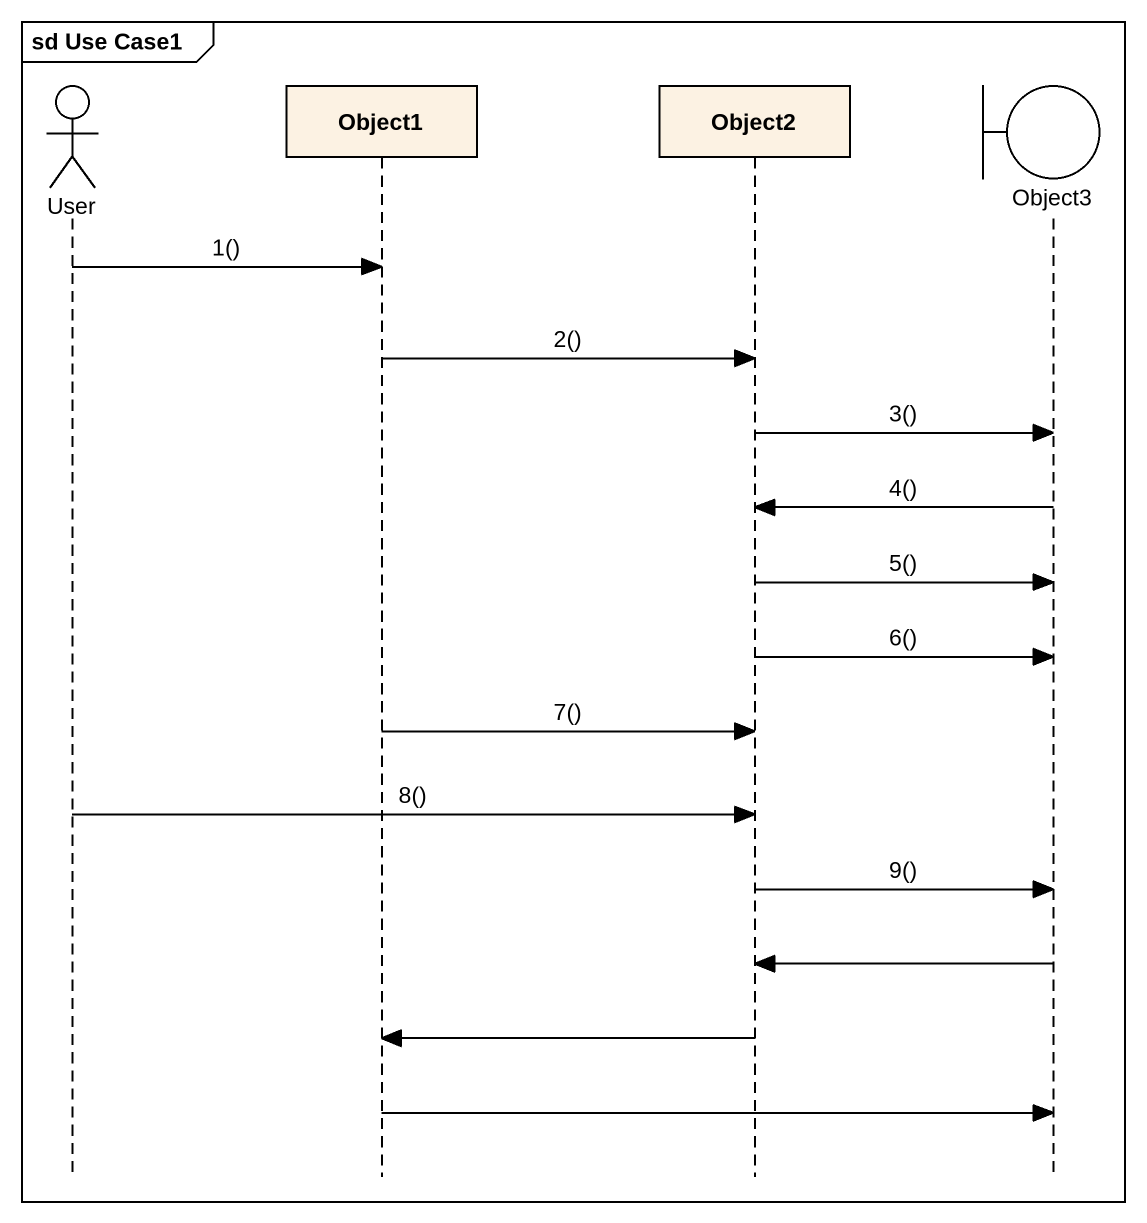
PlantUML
@startuml
mainframe sd Use Case1
hide footbox
actor User
participant Object1
participant Object2
boundary Object3

User -> Object1 : 1()
Object1 -> Object2 : 2()
Object2 -> Object3 : 3()
Object3 -> Object2 : 4()
Object2 -> Object3 : 5()
Object2 -> Object3 : 6()
Object1 -> Object2 : 7()
User -> Object2 : 8()
Object2 -> Object3 : 9()
Object3 -> Object2
Object2 -> Object1
Object1 -> Object3
@enduml
